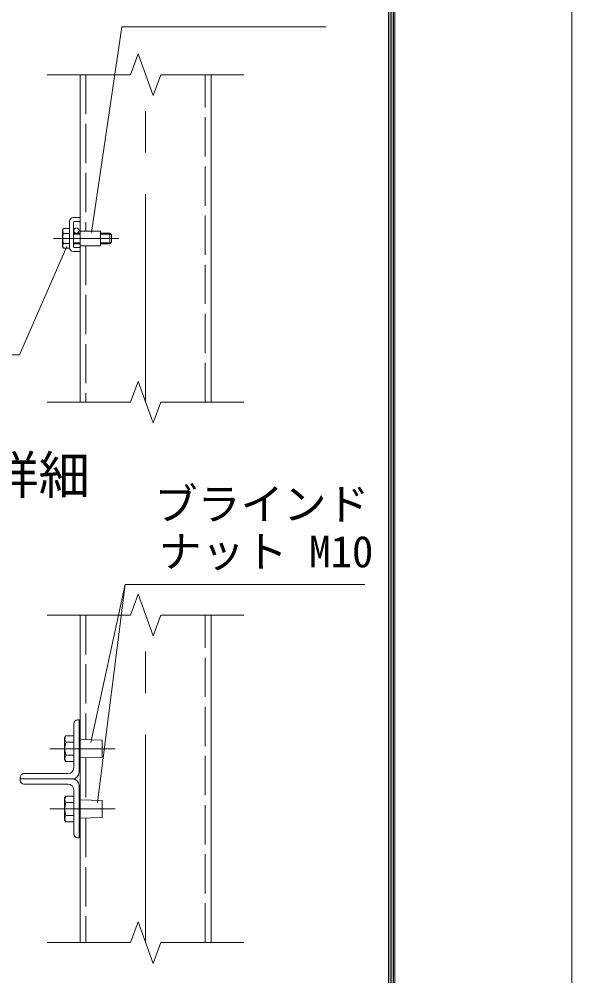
# Model space of a CAD drawing. Units: millimetres at full size; details may follow other scales. Extents: x -8400 to 8400, y -5940 to 5940.
# Drawn here: x 6713 to 8400, y 400 to 3321 of the extents above; entities that cross this region are included whole.
import ezdxf
from ezdxf.enums import TextEntityAlignment as Align

# ---------------------------------------------------------------- set-up
doc = ezdxf.new("R2010")
doc.units = ezdxf.units.MM
doc.header["$LTSCALE"] = 20
doc.linetypes.add('DASHED', pattern=[7.5, 6, -1.5])
doc.linetypes.add('USER1', pattern=[50.8, 31.75, -6.35, 6.35, -6.35])
for name, color, linetype, lineweight in [('0-0_D-STR1', 1, 'Continuous', 18), ('0-1_D-BMK', 2, 'USER1', 13), ('0-3_D-STR3', 3, 'Continuous', 13), ('0-4_D-STR-DIM', 7, 'Continuous', 13), ('0-8_D-STR-TXT', 7, 'Continuous', 13), ('0-A_D-TTL-TXT', 7, 'Continuous', 13), ('0-C_D-TTL', 7, 'Continuous', 18)]:
    doc.layers.add(name, color=color, linetype=linetype, lineweight=lineweight)
doc.styles.add('ＭＳ ゴシック', font='')
doc.styles.get('ＭＳ ゴシック').set_extended_font_data('MS Gothic')

msp = doc.modelspace()

# ---------------------------------------------------------------- linework, layer by layer
at = {"layer": '0-0_D-STR1'}
for p, q in [((6898.57, 3151.59), (6898.57, 2151.59)), ((7298.57, 2151.59), (7298.57, 3151.59)), ((6898.57, 1501.59), (6898.57, 501.59)), ((7298.57, 501.59), (7298.57, 1501.59)), ((6879.37, 1035.59), (6879.37, 1169.59)), ((6891.37, 1181.59), (6895.37, 1181.59)), ((6895.37, 1021.59), (6895.37, 1181.59)), ((6715.37, 1001.59), (6715.37, 1005.59)), ((6715.37, 1001.59), (6875.37, 1001.59)), ((6715.37, 1001.59), (6715.37, 997.59)), ((6715.37, 1001.59), (6875.37, 1001.59)), ((6727.37, 1017.59), (6861.37, 1017.59)), ((6727.37, 985.59), (6861.37, 985.59)), ((6879.37, 967.59), (6879.37, 833.59)), ((6895.37, 981.59), (6895.37, 821.59)), ((6891.37, 821.59), (6895.37, 821.59))]:
    msp.add_line(p, q, dxfattribs=at)
at = {"layer": '0-0_D-STR1', "linetype": 'DASHED'}
for p, q in [((6916.57, 3151.59), (6916.57, 2673.88)), ((7280.57, 2151.59), (7280.57, 3151.59)), ((6916.57, 2629.31), (6916.57, 2151.59)), ((6916.57, 1501.59), (6916.57, 1121.06)), ((7280.57, 501.59), (7280.57, 1501.59)), ((6916.57, 1066.12), (6916.57, 937.06)), ((6916.57, 882.12), (6916.57, 501.59))]:
    msp.add_line(p, q, dxfattribs=at)
at = {"layer": '0-0_D-STR1'}
for centre, radius, start, end in [((6891.37, 1169.59), 12, 90, 180), ((6861.37, 1035.59), 18, 270, 0), ((6727.37, 1005.59), 12, 90, 180), ((6727.37, 997.59), 12, 180, 270), ((6875.37, 1021.59), 20, 270, 0), ((6875.37, 981.59), 20, 0, 90), ((6861.37, 967.59), 18, 0, 90), ((6891.37, 833.59), 12, 180, 270)]:
    msp.add_arc(centre, radius, start, end, dxfattribs=at)
at = {"layer": '0-1_D-BMK'}
for p, q in [((7098.57, 2151.59), (7098.57, 3151.59)), ((6817.26, 2651.59), (7017.26, 2651.59)), ((7098.57, 501.59), (7098.57, 1501.59)), ((7006.18, 1093.59), (6806.18, 1093.59)), ((7006.18, 909.59), (6806.18, 909.59))]:
    msp.add_line(p, q, dxfattribs=at)
at = {"layer": '0-3_D-STR3'}
for p, q in [((6866.57, 2703.59), (6866.57, 2623.59)), ((6878.57, 2715.59), (6898.57, 2715.59)), ((6878.57, 2701.59), (6878.57, 2625.59)), ((6880.57, 2703.59), (6898.57, 2703.59)), ((6898.57, 2715.59), (6898.57, 2703.59)), ((6845.37, 2676.79), (6848.16, 2681.61)), ((6845.37, 2676.79), (6845.37, 2626.39)), ((6866.57, 2681.61), (6848.16, 2681.61)), ((6866.57, 2666.6), (6848.16, 2666.6)), ((6866.57, 2681.61), (6866.57, 2621.57)), ((6878.57, 2667.59), (6898.57, 2667.59)), ((6878.57, 2664.59), (6898.57, 2664.59)), ((6898.57, 2673.99), (6961.37, 2673.59)), ((6961.37, 2629.59), (6961.37, 2673.59)), ((6961.37, 2667.59), (6989.77, 2667.59)), ((6961.37, 2664.59), (6992.77, 2664.59)), ((6989.77, 2667.59), (6994.57, 2662.79)), ((6989.77, 2667.59), (6989.77, 2635.59)), ((6994.57, 2662.79), (6994.57, 2640.39)), ((6866.57, 2636.58), (6848.16, 2636.58)), ((6878.57, 2638.59), (6898.57, 2638.59)), ((6878.57, 2635.59), (6898.57, 2635.59)), ((6961.37, 2629.59), (6898.57, 2629.19)), ((6961.37, 2638.59), (6992.77, 2638.59)), ((6961.37, 2635.59), (6989.77, 2635.59)), ((6989.77, 2635.59), (6994.57, 2640.39)), ((6845.37, 2626.39), (6848.16, 2621.57)), ((6866.57, 2621.57), (6848.16, 2621.57)), ((6878.57, 2611.59), (6898.57, 2611.59)), ((6880.57, 2623.59), (6898.57, 2623.59)), ((6898.57, 2623.59), (6898.57, 2611.59)), ((6851.37, 1126.59), (6854.99, 1132.85)), ((6851.37, 1126.59), (6851.37, 1060.59)), ((6854.99, 1132.85), (6879.37, 1132.85)), ((6854.99, 1113.22), (6879.37, 1113.22)), ((6879.37, 1132.85), (6879.37, 1054.33)), ((6895.37, 1065.59), (6895.37, 1121.59)), ((6966.57, 1067.59), (6966.57, 1119.59)), ((6851.37, 1060.59), (6854.99, 1054.33)), ((6854.99, 1073.96), (6879.37, 1073.96)), ((6854.99, 1054.33), (6879.37, 1054.33)), ((6966.57, 1067.59), (6898.57, 1065.59)), ((6851.37, 942.59), (6854.99, 948.85)), ((6851.37, 942.59), (6851.37, 876.59)), ((6854.99, 948.85), (6879.37, 948.85)), ((6879.37, 948.85), (6879.37, 870.33)), ((6895.37, 881.59), (6895.37, 937.59)), ((6966.57, 883.59), (6966.57, 935.59)), ((6854.99, 929.22), (6879.37, 929.22)), ((6851.37, 876.59), (6854.99, 870.33)), ((6854.99, 889.96), (6879.37, 889.96)), ((6966.57, 883.59), (6898.57, 881.59)), ((6854.99, 870.33), (6879.37, 870.33))]:
    msp.add_line(p, q, dxfattribs=at)
for points in [[(6898.57, 1065.59), (6898.57, 1121.59), (6966.57, 1119.59)], [(6898.57, 881.59), (6898.57, 937.59), (6966.57, 935.59)]]:
    msp.add_lwpolyline(points, dxfattribs=at)
msp.add_circle((6887.37, 2675.59), 8, dxfattribs=at)
for centre, radius, start, end in [((6878.57, 2703.59), 12, 90, 180), ((6880.57, 2701.59), 2, 90, 180), ((6859.12, 2674.11), 13.29, 145.61585, 214.38415), ((6895.51, 2651.59), 49.68, 162.4121, 197.5879), ((6859.12, 2629.08), 13.29, 145.61585, 214.38415), ((6878.57, 2623.59), 12, 180, 270), ((6880.57, 2625.59), 2, 180, 270), ((6869.33, 1123.04), 17.38, 145.61575, 214.38425), ((6916.91, 1093.59), 64.96, 162.41205, 197.58795), ((6896.97, 1121.59), 1.6, 0, 180), ((6869.33, 1064.15), 17.38, 145.61575, 214.38425), ((6896.97, 1065.59), 1.6, 180, 0), ((6869.33, 939.04), 17.38, 145.61575, 214.38425), ((6896.97, 937.59), 1.6, 0, 180), ((6916.91, 909.59), 64.96, 162.41205, 197.58795), ((6869.33, 880.15), 17.38, 145.61575, 214.38425), ((6896.97, 881.59), 1.6, 180, 0)]:
    msp.add_arc(centre, radius, start, end, dxfattribs=at)
at = {"layer": '0-4_D-STR-DIM'}
for p, q in [((7075.49, 3215.02), (7052.4, 3151.59)), ((7121.66, 3088.16), (7075.49, 3215.02)), ((6798.57, 3151.59), (7052.4, 3151.59)), ((7144.74, 3151.59), (7121.66, 3088.16)), ((7144.74, 3151.59), (7398.57, 3151.59)), ((7075.49, 2215.02), (7052.4, 2151.59)), ((7121.66, 2088.16), (7075.49, 2215.02)), ((6798.57, 2151.59), (7052.4, 2151.59)), ((7144.74, 2151.59), (7121.66, 2088.16)), ((7144.74, 2151.59), (7398.57, 2151.59)), ((7075.49, 1565.02), (7052.4, 1501.59)), ((7121.66, 1438.16), (7075.49, 1565.02)), ((6798.57, 1501.59), (7052.4, 1501.59)), ((7144.74, 1501.59), (7121.66, 1438.16)), ((7144.74, 1501.59), (7398.57, 1501.59)), ((7075.49, 565.02), (7052.4, 501.59)), ((7121.66, 438.16), (7075.49, 565.02)), ((6798.57, 501.59), (7052.4, 501.59)), ((7144.74, 501.59), (7121.66, 438.16)), ((7144.74, 501.59), (7398.57, 501.59))]:
    msp.add_line(p, q, dxfattribs=at)
at = {"layer": '0-8_D-STR-TXT'}
msp.add_line((7035.81, 1595.51), (6931.37, 1112.18), dxfattribs=at)
for points in [[(7649.86, 3297.81), (7026.19, 3297.81), (6933.34, 2670.32)], [(5897.99, 2295.89), (6714.05, 2295.89), (6858.33, 2627.24)], [(7767.61, 1595.51), (7035.81, 1595.51), (6951.85, 929.78)]]:
    msp.add_lwpolyline(points, dxfattribs=at)
at = {"layer": '0-C_D-TTL', "color": 2}
msp.add_lwpolyline([(-8400, 5940), (8400, 5940), (8400, -5940), (-8400, -5940)], close=True, dxfattribs=at)
at = {"layer": '0-C_D-TTL'}
for points in [[(-7860, 5500), (7860, 5500), (7860, -5500), (-7860, -5500)], [(-7855, 5495), (7855, 5495), (7855, -5495), (-7855, -5495)], [(-7850, 5490), (7850, 5490), (7850, -5490), (-7850, -5490)], [(-7845, 5485), (7845, 5485), (7845, -5485), (-7845, -5485)], [(-7840, 5480), (7840, 5480), (7840, -5480), (-7840, -5480)]]:
    msp.add_lwpolyline(points, close=True, dxfattribs=at)

# ---------------------------------------------------------------- texts
at = {"layer": '0-8_D-STR-TXT', "style": 'ＭＳ ゴシック'}
for s, p in [('ブラインド', (7125.99, 1763.87)), ('ナット M10', (7138.68, 1618.65))]:
    msp.add_text(s, height=96.19, dxfattribs=at).set_placement(p, align=Align.BOTTOM_LEFT)
at = {"layer": '0-A_D-TTL-TXT', "style": 'ＭＳ ゴシック'}
msp.add_text('中間鉄線取付詳細', height=115.4, dxfattribs=at).set_placement((5669.85, 1837.2), align=Align.BOTTOM_LEFT)

doc.saveas('drawing.dxf')
